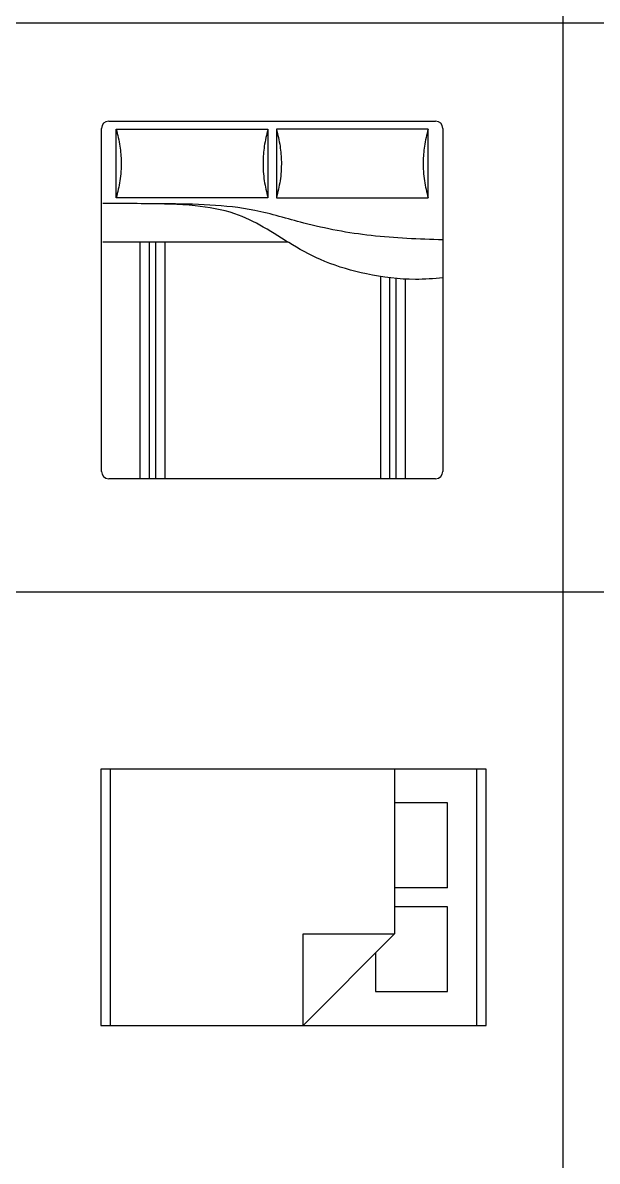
# Model space of a CAD drawing. Extents: x -72339 to 59654, y -38057 to 42097.
# Drawn here: x -39165 to -36136, y 21097 to 27097 of the extents above; entities that cross this region are included whole.
import ezdxf

# ---------------------------------------------------------------- set-up
doc = ezdxf.new("R2010")
doc.units = 0
doc.header["$MEASUREMENT"] = 0
doc.layers.get('0').update_dxf_attribs({"linetype": 'CONTINUOUS'})
doc.layers.add('FU', color=11, linetype='CONTINUOUS')
doc.styles.get("Standard").update_dxf_attribs({"font": 'TXT', "bigfont": 'HZTXT'})

# ---------------------------------------------------------------- blocks, each defined once
blk = doc.blocks.new('RECTANG')
for p, q in [((1, 1), (0, 1)), ((0, 1), (0, 0)), ((1, 0), (1, 1)), ((0, 0), (1, 0))]:
    blk.add_line(p, q)
blk = doc.blocks.new('2402')
for p, q in [((50.8, 0), (50.8, 1350)), ((1549.4, 1350), (1549.4, 482.6)), ((1981.2, 1350), (1981.2, 0)), ((1828.8, 1172.2), (1549.4, 1172.2)), ((1828.8, 725), (1828.8, 1172.2)), ((1828.8, 725), (1549.4, 725)), ((1828.8, 625), (1549.4, 625)), ((1828.8, 177.8), (1828.8, 625)), ((1549.4, 482.6), (1066.8, 0)), ((1066.8, 0), (1066.8, 482.6)), ((1066.8, 482.6), (1549.4, 482.6)), ((1447.8, 381), (1447.8, 177.8)), ((1447.8, 177.8), (1828.8, 177.8))]:
    blk.add_line(p, q)
at = {"xscale": 2032, "yscale": 1350, "zscale": 2032}
blk.add_blockref('RECTANG', (0, 0), dxfattribs=at)
at = {"layer": 'FU', "color": 6, "width": 0.7, "flags": 1}
for tag in ['XVALUE', 'YVALUE']:
    blk.add_attdef(tag, (-1000219.5, -1000795.9), '', height=0.02, dxfattribs=at)
blk = doc.blocks.new('床')
for p, q in [((-861.5, 1884.8), (861.5, 1884.8)), ((-900, 38.5), (-900, 1846.2)), ((900, 1846.2), (900, 38.5)), ((84.6, 1246.1), (-892.8, 1246.1)), ((861.5, 0), (-861.5, 0))]:
    blk.add_line(p, q)
for points in [[(-822, 1842.9), (-22.3, 1842.9), (-22.3, 1480.4), (-822, 1480.4)], [(822, 1842.9), (22.3, 1842.9), (22.3, 1480.4), (822, 1480.4)]]:
    blk.add_lwpolyline(points, close=True)
for points in [[(-696, 0), (-696, 1246.1)], [(-647.2, 0), (-647.2, 1246.1)], [(-613.8, 0), (-613.8, 1246.1)], [(-564.9, 0), (-564.9, 1246.1)], [(572.2, 0), (572.2, 1063.4)], [(621, 0), (621, 1057.1)], [(654.4, 0), (654.4, 1054)], [(703.2, 0), (703.2, 1051.1)]]:
    blk.add_lwpolyline(points)
for centre, start, end in [((-861.5, 1846.2), 90, 180), ((861.5, 1846.2), 0, 90), ((-861.5, 38.5), 180, 270), ((861.5, 38.5), 270, 0)]:
    blk.add_arc(centre, 38.5, start, end)
for points in [[(-822, 1842.9), (-802.8, 1752), (-796, 1669.7), (-802.8, 1570.8), (-822, 1480.4)], [(-22.3, 1842.9), (-41.5, 1752), (-48.3, 1669.7), (-41.5, 1570.8), (-22.3, 1480.4)], [(22.3, 1842.9), (41.5, 1752), (48.3, 1669.7), (41.5, 1570.8), (22.3, 1480.4)], [(822, 1842.9), (802.8, 1752), (796, 1669.7), (802.8, 1570.8), (822, 1480.4)]]:
    blk.add_spline(points, degree=3)
for points, knots in [([(900, 1258.7), (773.6, 1262.8), (526.5, 1271.4), (195.5, 1333.9), (-158.2, 1444.1), (-518.4, 1448.8), (-785.3, 1450.2), (-892.8, 1450.8)], [7.223389, 7.223389, 7.223389, 7.223389, 386.135262, 747.950655, 1014.373481, 1493.398235, 1816.440958, 1816.440958, 1816.440958, 1816.440958]), ([(900, 1058.1), (851.8, 1054.3), (717.2, 1044.1), (505.8, 1071), (286.6, 1134), (108.3, 1227.8), (-40.2, 1327.5), (-208.9, 1410.2), (-420.7, 1445.6), (-577.9, 1448.1), (-663.9, 1449.4)], [7.241339, 7.241339, 7.241339, 7.241339, 152.040411, 411.673231, 641.138988, 832.958668, 1012.969645, 1178.339699, 1391.716588, 1650.034643, 1650.034643, 1650.034643, 1650.034643])]:
    blk.add_open_spline(points, degree=3, knots=knots)

msp = doc.modelspace()

# ---------------------------------------------------------------- linework, layer by layer
for p, q in [((-36316, 12096.7), (-36316, 42096.7)), ((-42316, 27096.7), (-36316, 27096.7)), ((-36316, 27096.7), (-30316, 27096.7)), ((-69316, 24096.7), (-18316, 24096.7))]:
    msp.add_line(p, q)

# ---------------------------------------------------------------- block references
for name, p in [('床', (-37850.3, 24693.6)), ('2402', (-38753.9, 21812.7))]:
    msp.add_blockref(name, p)

doc.saveas('drawing.dxf')
